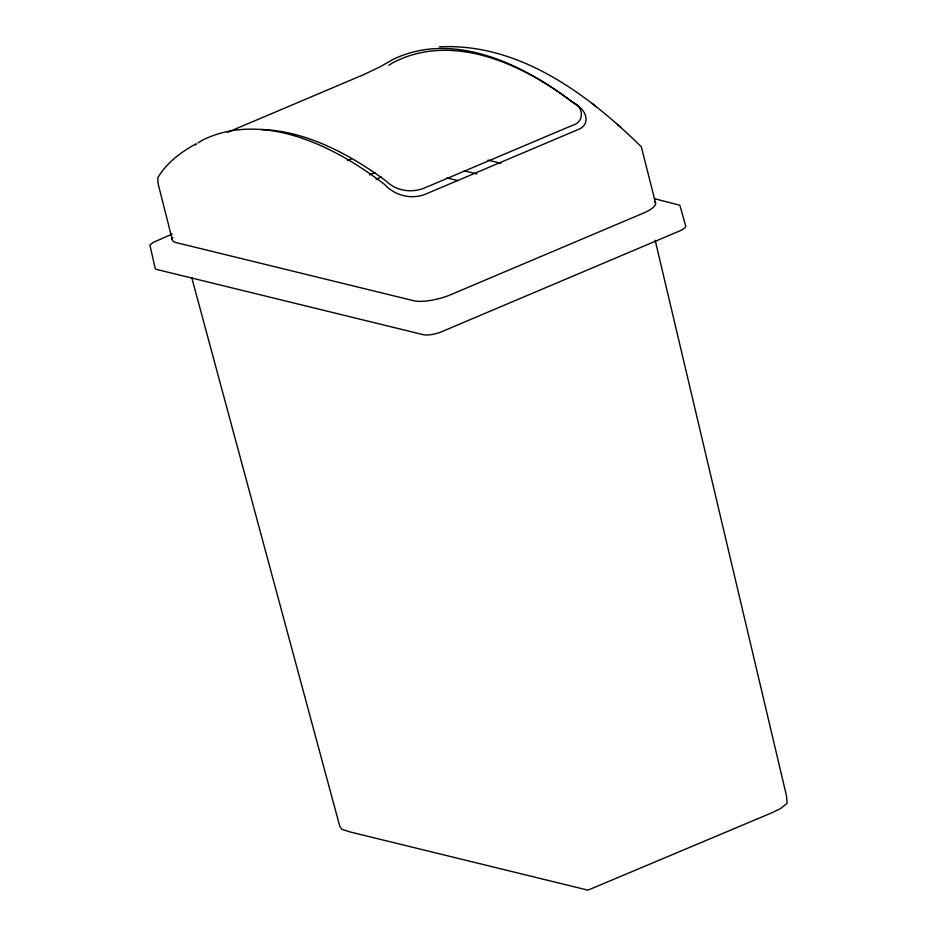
<?xml version="1.0" encoding="UTF-8"?>
<svg xmlns="http://www.w3.org/2000/svg" width="937" height="937" viewBox="0 0 937 937"><rect width="100%" height="100%" fill="white"/><g stroke="black" fill="none" stroke-linecap="round" stroke-linejoin="round"><path stroke-width="1.41" d="M195.646 144.872L196.091 144.228M388.82 65.344L392.006 63.212A506.636 231.697 67.7 0 1 572.648 102.098C583.587 106.502 584.981 121.915 572.577 125.3L423.829 188.278C411.214 193.186 395.847 190.773 386.138 181.064A506.636 228.64 66.4 0 0 261.048 129.493M197.953 142.951L202.661 140.046A506.636 228.558 66.4 0 1 384.767 184.601C394.875 195.646 411.425 199.792 425.386 194.217L576.981 130.044C591.903 124.961 586.468 109.512 574.92 104.101A506.636 231.779 67.7 0 0 392.814 59.546L380.504 66.621L364.247 74.386L227.492 132.351M196.056 143.865C180.958 152.04 166.599 162.757 157.803 177.819L158.002 183.277L172.256 239.614M172.15 234.098L153.211 242.378L149.897 245.037L155.12 268.052A13.797 3.947 -14.2 0 0 157.193 269.575L423.301 334.685A13.797 3.947 -14.2 0 0 441.819 331.651L679.489 231.029A13.797 3.947 -14.2 0 0 685.697 226.004L679.852 205.25L654.26 198.644M347.463 160.637L351.504 158.927M369.459 174.903L374.823 172.631M376.124 179.295L381.488 177.023M439.453 46.85C518.7 42.774 587.628 93.969 641.33 146.816L655.584 203.165M487.99 160.133L500.78 163.261M464.213 170.803L476.956 173.919M446.926 177.913L458.287 180.689M592.383 103.55L596.213 106.759M617.448 124.422L620.997 127.397M191.804 277.867L339.744 826.211L341.794 829.257L350.555 832.068L587.944 890.15L772.088 812.695L780.404 808.666L787.103 803.325L786.471 795.759L655.174 240.282M172.876 237.366A27.595 7.883 -14.2 0 0 176.414 242.66L413.756 300.742A27.595 7.883 -14.2 0 0 450.767 294.675L643.169 213.226A27.595 7.883 -14.2 0 0 654.377 201.361"/></g></svg>
